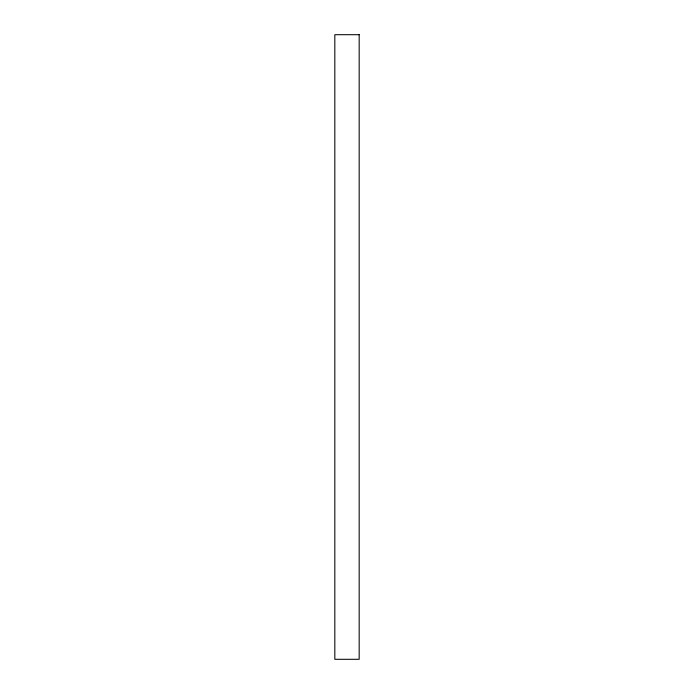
<?xml version="1.0" encoding="UTF-8"?>
<svg xmlns="http://www.w3.org/2000/svg" width="694" height="694" viewBox="0 0 694 694"><rect width="100%" height="100%" fill="white"/><g stroke="black" fill="none" stroke-linecap="round" stroke-linejoin="round"><path stroke-width="1.04" d="M359.171 34.7L334.829 34.7L334.829 659.3L359.171 659.3L359.171 34.7"/></g></svg>
